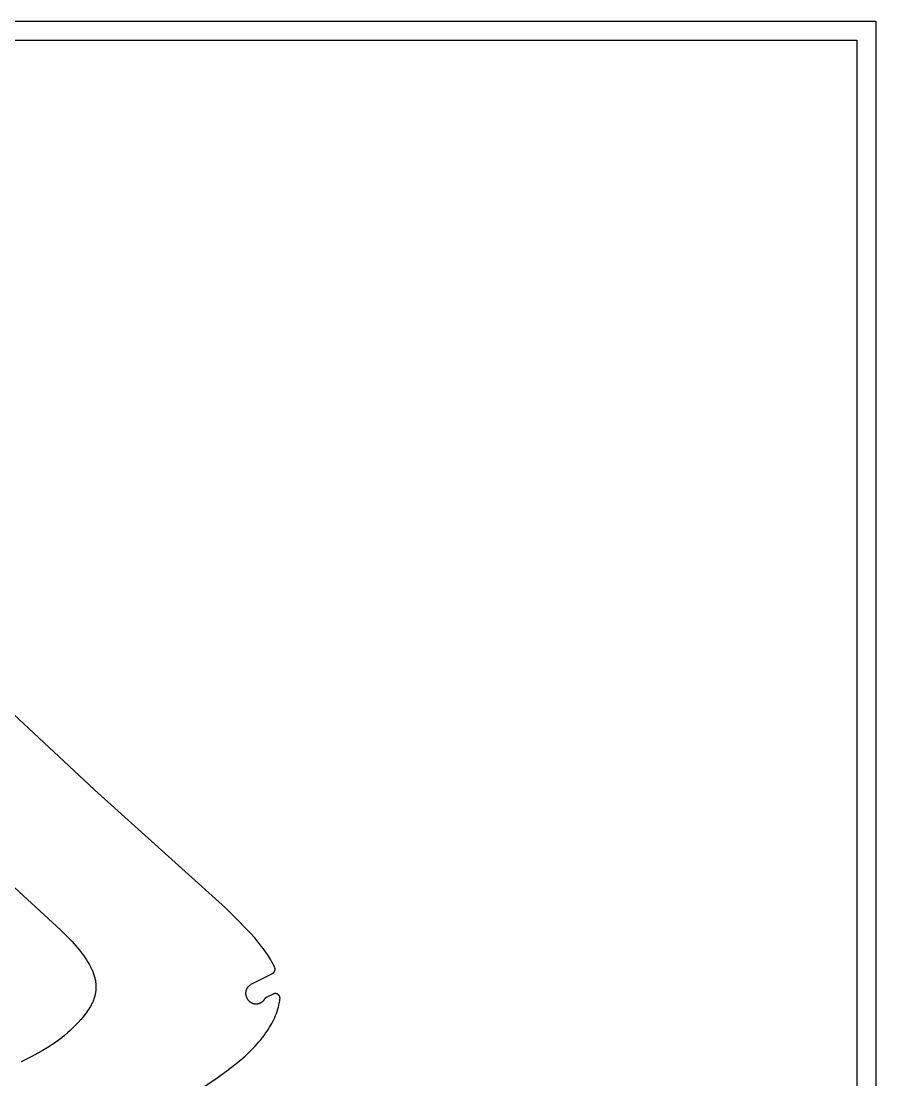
# Model space of a CAD drawing. Header units: millimetres. Extents: x -13379 to -9942, y 7 to 1157.
# Drawn here: x -10305.1 to -9942, y 706.6 to 1156.5 of the extents above; entities that cross this region are included whole.
import ezdxf

# ---------------------------------------------------------------- set-up
doc = ezdxf.new("R2010")
doc.units = ezdxf.units.MM
doc.header["$MEASUREMENT"] = 0
doc.layers.add('SECCIONES', color=7, linetype='Continuous')
doc.layers.add('TABLERO GONZALO', color=1, linetype='Continuous')

msp = doc.modelspace()

# ---------------------------------------------------------------- linework, layer by layer
at = {"layer": 'SECCIONES'}
for points in [[(-10237.68, 696.73, 0), (-10221.81, 707.44, 0), (-10217.73, 710.39, 0), (-10215.73, 711.91, 0), (-10213.76, 713.47, 0), (-10211.84, 715.07, 0), (-10209.98, 716.71, 0), (-10208.19, 718.38, 0), (-10207.33, 719.23, 0), (-10206.48, 720.09, 0), (-10205.66, 720.96, 0), (-10204.86, 721.84, 0), (-10204.08, 722.73, 0), (-10203.33, 723.62, 0), (-10202.61, 724.53, 0), (-10201.91, 725.44, 0), (-10201.24, 726.36, 0), (-10200.6, 727.29, 0), (-10200.07, 728.11, 0), (-10199.56, 728.93, 0), (-10199.08, 729.76, 0), (-10198.62, 730.59, 0), (-10198.18, 731.43, 0), (-10197.77, 732.27, 0), (-10197.38, 733.12, 0), (-10197.02, 733.97, 0), (-10196.69, 734.83, 0), (-10196.38, 735.7, 0), (-10196.1, 736.57, 0), (-10195.85, 737.44, 0), (-10195.63, 738.32, 0), (-10195.44, 739.21, 0), (-10195.35, 739.65, 0), (-10195.28, 740.1, 0), (-10195.21, 740.55, 0), (-10195.15, 741, 0), (-10195.14, 741.07, 0), (-10195.14, 741.14, 0), (-10195.13, 741.21, 0), (-10195.13, 741.28, 0), (-10195.14, 741.35, 0), (-10195.14, 741.42, 0), (-10195.15, 741.48, 0), (-10195.16, 741.55, 0), (-10195.17, 741.62, 0), (-10195.18, 741.69, 0), (-10195.2, 741.76, 0), (-10195.22, 741.83, 0), (-10195.24, 741.89, 0), (-10195.26, 741.96, 0), (-10195.29, 742.02, 0), (-10195.32, 742.09, 0), (-10195.35, 742.15, 0), (-10195.38, 742.21, 0), (-10195.42, 742.27, 0), (-10195.45, 742.33, 0), (-10195.49, 742.39, 0), (-10195.53, 742.44, 0), (-10195.57, 742.5, 0), (-10195.62, 742.55, 0), (-10195.67, 742.6, 0), (-10195.71, 742.65, 0), (-10195.76, 742.7, 0), (-10195.82, 742.75, 0), (-10195.87, 742.8, 0), (-10195.92, 742.84, 0), (-10195.98, 742.88, 0), (-10196.04, 742.92, 0), (-10196.1, 742.96, 0), (-10196.16, 742.99, 0), (-10196.22, 743.02, 0), (-10196.28, 743.05, 0), (-10196.34, 743.08, 0), (-10196.41, 743.11, 0), (-10196.47, 743.13, 0), (-10196.54, 743.16, 0), (-10196.61, 743.17, 0), (-10196.67, 743.19, 0), (-10196.74, 743.21, 0), (-10196.81, 743.22, 0), (-10196.88, 743.23, 0), (-10196.95, 743.24, 0), (-10197.02, 743.24, 0), (-10197.09, 743.24, 0), (-10197.16, 743.25, 0), (-10197.23, 743.24, 0), (-10197.3, 743.24, 0), (-10197.37, 743.23, 0), (-10197.44, 743.22, 0), (-10197.5, 743.21, 0), (-10197.57, 743.2, 0), (-10197.64, 743.18, 0), (-10197.71, 743.16, 0), (-10197.77, 743.14, 0), (-10197.84, 743.12, 0), (-10197.9, 743.09, 0), (-10197.97, 743.06, 0), (-10198.03, 743.03, 0), (-10201.02, 741.53, 0), (-10201.08, 741.5, 0), (-10201.14, 741.47, 0), (-10201.2, 741.43, 0), (-10201.26, 741.39, 0), (-10201.31, 741.35, 0), (-10201.37, 741.31, 0), (-10201.42, 741.27, 0), (-10201.47, 741.22, 0), (-10201.52, 741.18, 0), (-10201.57, 741.13, 0), (-10201.61, 741.08, 0), (-10201.66, 741.03, 0), (-10201.7, 740.97, 0), (-10201.74, 740.92, 0), (-10201.78, 740.86, 0), (-10201.82, 740.8, 0), (-10201.85, 740.75, 0), (-10201.89, 740.68, 0), (-10201.93, 740.61, 0), (-10201.98, 740.55, 0), (-10202.02, 740.48, 0), (-10202.07, 740.42, 0), (-10202.11, 740.36, 0), (-10202.16, 740.29, 0), (-10202.21, 740.23, 0), (-10202.26, 740.17, 0), (-10202.32, 740.11, 0), (-10202.37, 740.05, 0), (-10202.43, 739.99, 0), (-10202.48, 739.93, 0), (-10202.54, 739.87, 0), (-10202.6, 739.81, 0), (-10202.66, 739.76, 0), (-10202.73, 739.7, 0), (-10202.79, 739.65, 0), (-10202.86, 739.6, 0), (-10202.92, 739.54, 0), (-10202.99, 739.5, 0), (-10203.06, 739.45, 0), (-10203.13, 739.4, 0), (-10203.21, 739.35, 0), (-10203.28, 739.31, 0), (-10203.35, 739.27, 0), (-10203.43, 739.23, 0), (-10203.5, 739.19, 0), (-10203.58, 739.15, 0), (-10203.66, 739.11, 0), (-10203.74, 739.08, 0), (-10203.81, 739.04, 0), (-10203.89, 739.01, 0), (-10203.98, 738.98, 0), (-10204.06, 738.96, 0), (-10204.14, 738.93, 0), (-10204.22, 738.91, 0), (-10204.3, 738.88, 0), (-10204.39, 738.86, 0), (-10204.47, 738.84, 0), (-10204.55, 738.83, 0), (-10204.64, 738.81, 0), (-10204.72, 738.8, 0), (-10204.8, 738.79, 0), (-10204.89, 738.78, 0), (-10204.97, 738.77, 0), (-10205.05, 738.76, 0), (-10205.14, 738.76, 0), (-10205.22, 738.75, 0), (-10205.3, 738.75, 0), (-10205.38, 738.75, 0), (-10205.47, 738.76, 0), (-10205.55, 738.76, 0), (-10205.63, 738.76, 0), (-10205.71, 738.77, 0), (-10205.79, 738.78, 0), (-10205.87, 738.79, 0), (-10205.95, 738.8, 0), (-10206.03, 738.82, 0), (-10206.11, 738.83, 0), (-10206.18, 738.85, 0), (-10206.26, 738.87, 0), (-10206.33, 738.88, 0), (-10206.41, 738.9, 0), (-10206.48, 738.93, 0), (-10206.56, 738.95, 0), (-10206.63, 738.97, 0), (-10206.7, 739, 0), (-10206.78, 739.03, 0), (-10206.85, 739.06, 0), (-10206.92, 739.09, 0), (-10207, 739.12, 0), (-10207.07, 739.16, 0), (-10207.14, 739.19, 0), (-10207.22, 739.23, 0), (-10207.29, 739.27, 0), (-10207.36, 739.31, 0), (-10207.43, 739.36, 0), (-10207.5, 739.4, 0), (-10207.57, 739.45, 0), (-10207.64, 739.5, 0), (-10207.71, 739.55, 0), (-10207.78, 739.6, 0), (-10207.85, 739.65, 0), (-10207.91, 739.71, 0), (-10207.98, 739.76, 0), (-10208.04, 739.82, 0), (-10208.11, 739.88, 0), (-10208.17, 739.94, 0), (-10208.23, 740, 0), (-10208.29, 740.07, 0), (-10208.35, 740.13, 0), (-10208.41, 740.2, 0), (-10208.47, 740.27, 0), (-10208.53, 740.34, 0), (-10208.58, 740.41, 0), (-10208.64, 740.48, 0), (-10208.69, 740.56, 0), (-10208.74, 740.63, 0), (-10208.79, 740.71, 0), (-10208.84, 740.79, 0), (-10208.89, 740.86, 0), (-10208.94, 740.94, 0), (-10208.98, 741.02, 0), (-10209.02, 741.11, 0), (-10209.07, 741.19, 0), (-10209.11, 741.27, 0), (-10209.15, 741.35, 0), (-10209.22, 741.52, 0), (-10209.29, 741.69, 0), (-10209.35, 741.87, 0), (-10209.41, 742.04, 0), (-10209.46, 742.22, 0), (-10209.5, 742.39, 0), (-10209.54, 742.57, 0), (-10209.57, 742.75, 0), (-10209.6, 742.92, 0), (-10209.63, 743.1, 0), (-10209.63, 743.27, 0), (-10209.62, 743.44, 0), (-10209.62, 743.6, 0), (-10209.6, 743.76, 0), (-10209.59, 743.92, 0), (-10209.57, 744.08, 0), (-10209.55, 744.24, 0), (-10209.52, 744.39, 0), (-10209.5, 744.46, 0), (-10209.49, 744.54, 0), (-10209.47, 744.61, 0), (-10209.45, 744.69, 0), (-10209.43, 744.76, 0), (-10209.4, 744.83, 0), (-10209.38, 744.9, 0), (-10209.35, 744.97, 0), (-10209.33, 745.04, 0), (-10209.3, 745.11, 0), (-10209.27, 745.18, 0), (-10209.24, 745.25, 0), (-10209.2, 745.32, 0), (-10209.17, 745.39, 0), (-10209.13, 745.46, 0), (-10209.09, 745.53, 0), (-10209.05, 745.6, 0), (-10209.01, 745.66, 0), (-10208.97, 745.73, 0), (-10208.92, 745.8, 0), (-10208.87, 745.86, 0), (-10208.82, 745.93, 0), (-10208.77, 746, 0), (-10208.72, 746.06, 0), (-10208.66, 746.13, 0), (-10208.61, 746.19, 0), (-10208.55, 746.26, 0), (-10208.49, 746.32, 0), (-10208.42, 746.38, 0), (-10208.36, 746.45, 0), (-10208.22, 746.58, 0), (-10208.07, 746.7, 0), (-10207.92, 746.83, 0), (-10207.75, 746.96, 0), (-10207.58, 747.09, 0), (-10207.39, 747.21, 0), (-10207.2, 747.34, 0), (-10206.99, 747.47, 0), (-10206.77, 747.59, 0), (-10198.35, 751.83, 0), (-10198.29, 751.86, 0), (-10198.23, 751.89, 0), (-10198.17, 751.93, 0), (-10198.11, 751.97, 0), (-10198.06, 752.01, 0), (-10198, 752.05, 0), (-10197.95, 752.09, 0), (-10197.9, 752.14, 0), (-10197.85, 752.18, 0), (-10197.8, 752.23, 0), (-10197.75, 752.28, 0), (-10197.71, 752.33, 0), (-10197.67, 752.39, 0), (-10197.63, 752.44, 0), (-10197.59, 752.5, 0), (-10197.55, 752.55, 0), (-10197.51, 752.61, 0), (-10197.48, 752.67, 0), (-10197.45, 752.73, 0), (-10197.42, 752.8, 0), (-10197.39, 752.86, 0), (-10197.37, 752.92, 0), (-10197.35, 752.99, 0), (-10197.33, 753.05, 0), (-10197.31, 753.12, 0), (-10197.29, 753.18, 0), (-10197.28, 753.25, 0), (-10197.27, 753.32, 0), (-10197.26, 753.39, 0), (-10197.25, 753.46, 0), (-10197.25, 753.52, 0), (-10197.25, 753.59, 0), (-10197.25, 753.66, 0), (-10197.25, 753.73, 0), (-10197.25, 753.8, 0), (-10197.26, 753.86, 0), (-10197.27, 753.93, 0), (-10197.28, 754, 0), (-10197.3, 754.07, 0), (-10197.31, 754.13, 0), (-10197.33, 754.2, 0), (-10197.35, 754.26, 0), (-10197.38, 754.33, 0), (-10197.4, 754.39, 0), (-10197.43, 754.45, 0), (-10197.92, 755.47, 0), (-10198.47, 756.51, 0), (-10199.07, 757.58, 0), (-10199.74, 758.68, 0), (-10200.47, 759.82, 0), (-10201.27, 760.99, 0), (-10202.14, 762.2, 0), (-10203.09, 763.45, 0), (-10204.43, 765.13, 0), (-10205.9, 766.89, 0), (-10207.53, 768.74, 0), (-10209.33, 770.69, 0), (-10213.44, 774.94, 0), (-10218.37, 779.72, 0), (-10273.95, 829.79, 0), (-10308.34, 861.99, 0)], [(-10339.9, 817.7, 0), (-10288.2, 770.15, 0), (-10285.05, 766.99, 0), (-10283.48, 765.32, 0), (-10281.95, 763.61, 0), (-10280.49, 761.87, 0), (-10279.8, 761, 0), (-10279.13, 760.13, 0), (-10278.49, 759.26, 0), (-10277.89, 758.39, 0), (-10277.32, 757.53, 0), (-10276.78, 756.66, 0), (-10276.28, 755.81, 0), (-10275.81, 754.96, 0), (-10275.39, 754.11, 0), (-10275.19, 753.69, 0), (-10275, 753.27, 0), (-10274.82, 752.86, 0), (-10274.66, 752.44, 0), (-10274.5, 752.03, 0), (-10274.35, 751.62, 0), (-10274.21, 751.22, 0), (-10274.09, 750.81, 0), (-10273.97, 750.41, 0), (-10273.86, 750.01, 0), (-10273.76, 749.61, 0), (-10273.68, 749.21, 0), (-10273.6, 748.82, 0), (-10273.53, 748.43, 0), (-10273.48, 748.04, 0), (-10273.43, 747.65, 0), (-10273.39, 747.27, 0), (-10273.37, 746.89, 0), (-10273.35, 746.51, 0), (-10273.34, 746.13, 0), (-10273.34, 745.76, 0), (-10273.36, 745.38, 0), (-10273.38, 745.01, 0), (-10273.41, 744.65, 0), (-10273.44, 744.28, 0), (-10273.49, 743.92, 0), (-10273.55, 743.56, 0), (-10273.61, 743.2, 0), (-10273.69, 742.85, 0), (-10273.77, 742.49, 0), (-10273.86, 742.14, 0), (-10273.96, 741.79, 0), (-10274.06, 741.45, 0), (-10274.18, 741.1, 0), (-10274.3, 740.76, 0), (-10274.43, 740.42, 0), (-10274.57, 740.08, 0), (-10274.71, 739.75, 0), (-10274.86, 739.41, 0), (-10275.02, 739.08, 0), (-10275.18, 738.75, 0), (-10275.35, 738.42, 0), (-10275.71, 737.77, 0), (-10276.09, 737.13, 0), (-10276.5, 736.49, 0), (-10276.92, 735.86, 0), (-10277.36, 735.23, 0), (-10277.82, 734.62, 0), (-10278.3, 734, 0), (-10278.79, 733.4, 0), (-10279.81, 732.2, 0), (-10280.88, 731.02, 0), (-10281.98, 729.87, 0), (-10283.11, 728.73, 0), (-10284.26, 727.62, 0), (-10285.44, 726.54, 0), (-10286.63, 725.48, 0), (-10287.84, 724.45, 0), (-10288.81, 723.72, 0), (-10289.83, 722.97, 0), (-10290.93, 722.2, 0), (-10292.1, 721.42, 0), (-10293.36, 720.62, 0), (-10294.71, 719.79, 0), (-10296.17, 718.94, 0), (-10297.73, 718.06, 0), (-10301.19, 716.21, 0), (-10305.14, 714.26, 0)]]:
    msp.add_polyline3d(points, dxfattribs=at)
at = {"layer": 'TABLERO GONZALO'}
for points in [[(-12042.02, 6.54), (-12042.02, 1156.54), (-9942.02, 1156.54), (-9942.02, 6.54), (-12042.02, 6.54)], [(-12034.02, 14.54), (-12034.02, 1148.54), (-9950.02, 1148.54), (-9950.02, 14.54), (-12034.02, 14.54)]]:
    msp.add_lwpolyline(points, dxfattribs=at)

doc.saveas('drawing.dxf')
